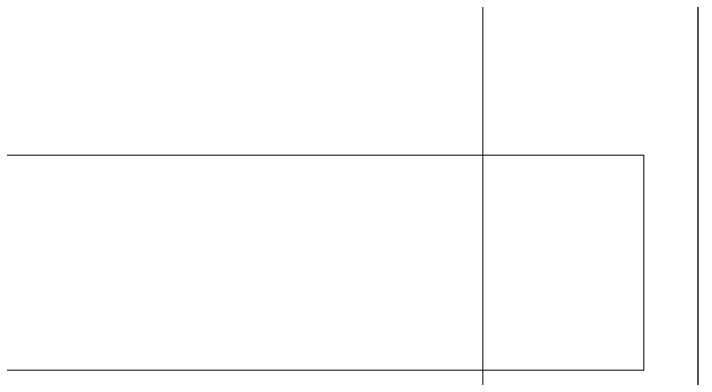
# Model space of a CAD drawing. Header units: millimetres. Extents: x -546 to 1681, y -650 to 1730.
# Drawn here: x 765.745 to 767.016, y 612.958 to 613.636 of the extents above; entities that cross this region are included whole.
import ezdxf

# ---------------------------------------------------------------- set-up
doc = ezdxf.new("R2010")
doc.units = ezdxf.units.MM

msp = doc.modelspace()

# ---------------------------------------------------------------- linework, layer by layer
at = {"color": 8, "lineweight": 0, "true_color": 0x7f7f7f}
for points in [[(766.6162, 605.4237), (766.6162, 614.0237)], [(767.0152, 614.0237), (767.0152, 605.4237)], [(767.0162, 614.0237), (767.0162, 605.4237)], [(764.1172, 613.3727), (766.9152, 613.3727)], [(766.9152, 613.3727), (766.9152, 612.9727)], [(766.9152, 612.9727), (764.1172, 612.9727)]]:
    msp.add_lwpolyline(points, dxfattribs=at)

doc.saveas('drawing.dxf')
